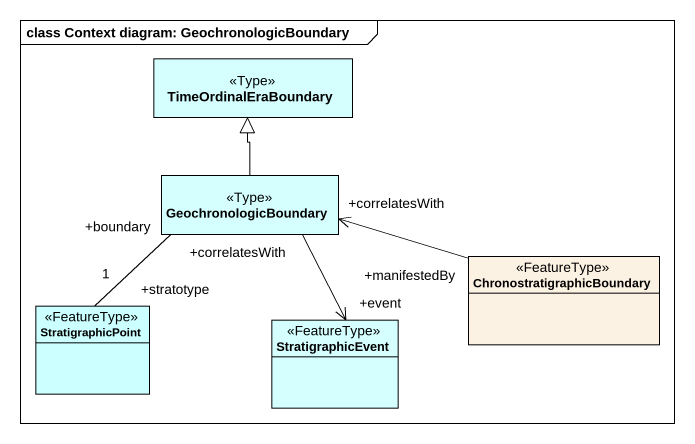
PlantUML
@startuml
mainframe class Context diagram: GeochronologicBoundary
hide circle
hide empty members
class TimeOrdinalEraBoundary <<Type>> #D5FFFF
class GeochronologicBoundary <<Type>> #D5FFFF
class ChronostratigraphicBoundary <<FeatureType>>
class StratigraphicPoint <<FeatureType>> #CCFFFF
class StratigraphicEvent <<FeatureType>> #D5FFFF
GeochronologicBoundary -up-|> TimeOrdinalEraBoundary
GeochronologicBoundary "+boundary" -- "+stratotype\n1" StratigraphicPoint
ChronostratigraphicBoundary "+manifestedBy" -left-> "+correlatesWith" GeochronologicBoundary
StratigraphicEvent "+event" <-up- "+correlatesWith" GeochronologicBoundary
@enduml
